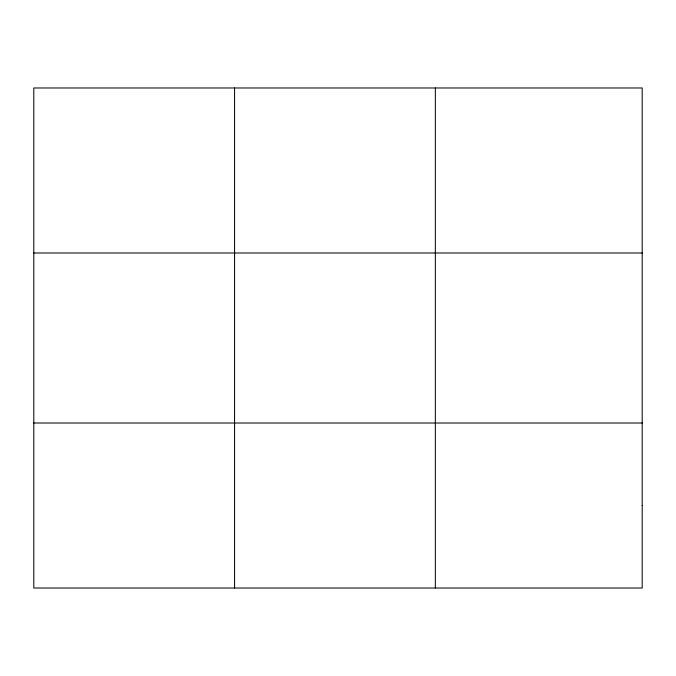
<?xml version="1.0" encoding="UTF-8"?>
<svg xmlns="http://www.w3.org/2000/svg" width="676" height="676" viewBox="0 0 676 676"><rect width="100%" height="100%" fill="white"/><g stroke="black" fill="none" stroke-linecap="round" stroke-linejoin="round"><path stroke-width="1.01" d="M234.572 87.981L234.572 588.019M435.344 87.981L435.344 588.019M33.8 252.993L642.2 252.993M33.8 423.007L642.2 423.007M642.2 505.513L642.2 588.019L33.8 588.019L33.8 87.981L642.2 87.981L642.2 505.513"/></g></svg>
